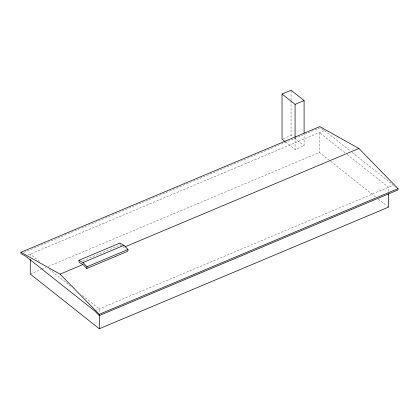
<?xml version="1.0" encoding="UTF-8"?>
<svg xmlns="http://www.w3.org/2000/svg" width="419" height="419" viewBox="0 0 419 419"><rect width="100%" height="100%" fill="white"/><g stroke="black" fill="none" stroke-linecap="round" stroke-linejoin="round"><path stroke-width="0.31" stroke-dasharray="2.1 1.57" d="M283.239 138.699L291.058 135.41L292.562 136.599M23.962 252.301L319.781 127.889L324.4 130.466L349.97 150.73M27.921 255.155L324.4 130.466M285.543 141.983L295.07 149.536L304.094 145.739L304.094 134.489M30.273 274.047L41.114 269.485M41.717 269.228L45.933 267.458M48.347 266.442L319.43 152.437L330.167 160.948M82.732 260.848L120.101 245.131L122.306 246.362M95.192 310.61L393.436 185.182L352.012 152.354M122.856 246.665L126.098 249.478M344.999 152.82L319.43 132.556L319.43 152.437M347.042 154.443L388.465 187.272L388.465 191.761M330.68 161.352L375.681 197.019M378.237 199.046L388.465 207.154M294.567 138.191L304.094 145.739M39.48 261.456L30.273 254.165L30.273 256.727M49.196 269.16L70.675 286.182M82.433 295.505L99.308 308.882L99.308 312.726M394.693 186.476L395.531 187.335M120.002 244.104L120.101 245.131M295.07 137.008L295.07 149.536M291.058 90.892L291.058 100.057M291.058 100.712L291.058 135.41"/><path stroke-width="0.63" d="M86.833 268.479L87.026 266.735L82.972 262.572L78.919 260.309L79.118 262.367L82.972 264.515L86.833 268.479L127.816 251.243L128.01 249.499L123.956 245.335L119.902 243.072L78.919 260.309M285.046 141.591L282.034 139.202L282.034 94.034L291.058 90.237L304.094 100.57L304.094 133.211M282.034 94.034L295.07 104.362L304.094 100.57M20.95 252.29L319.781 126.617L358.915 148.462L398.05 188.65L398.05 189.922L99.219 315.596L94.6 310.861L25.564 256.145L20.95 253.568L20.95 252.29L60.085 274.141L99.219 314.323L99.219 315.596M82.972 262.572L123.956 245.335M60.085 274.141L82.972 264.515M125.161 246.77L358.915 148.462M87.026 266.735L128.01 249.499M99.219 314.323L398.05 188.65M30.273 259.293L30.273 274.047L99.308 328.763L388.465 207.154L388.465 193.683M295.07 104.362L295.07 137.008M99.308 315.292L99.308 328.763"/></g></svg>
